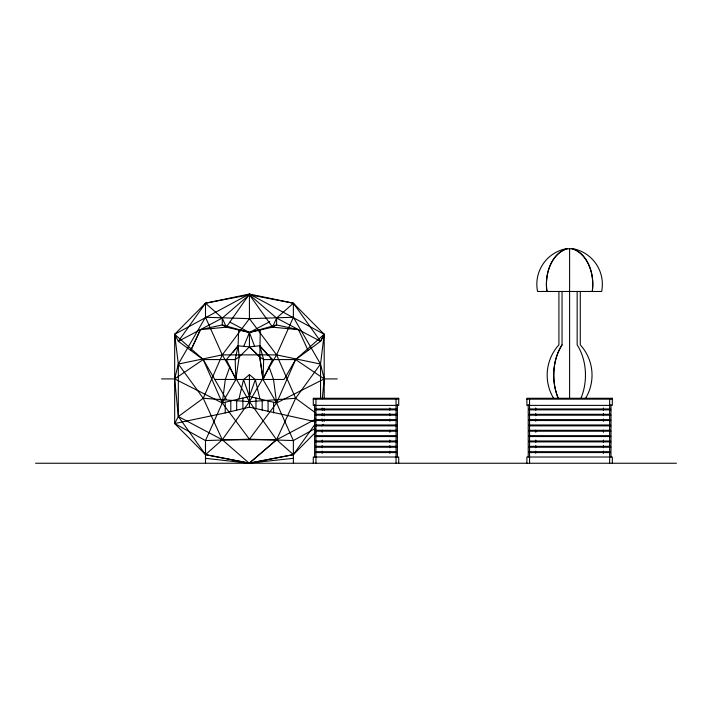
<?xml version="1.0" encoding="UTF-8"?>
<svg xmlns="http://www.w3.org/2000/svg" width="712" height="712" viewBox="0 0 712 712"><rect width="100%" height="100%" fill="white"/><g stroke="black" fill="none" stroke-linecap="round" stroke-linejoin="round"><path stroke-width="1.07" d="M259.898 398.969L255.332 379.603L249.431 374.637L249.431 407.148L225.232 412.933L174.671 423.551L174.671 334.284L205.492 303.205L249.431 294.029L293.38 303.205L324.191 334.284L324.191 398.515M269.803 321.673L249.431 332.486L249.431 346.904L239.161 356.926L235.191 359.569L203.232 359.569L174.671 378.918L161.544 378.918M308.082 350.438L298.559 329.692L276.594 324.948L272.536 327.155L249.431 332.486L222.278 324.948L200.303 329.692L226.327 327.155L249.431 294.029L324.191 334.284L320.534 364.055L320.534 397.946M238.609 329.985L238.111 345.818L239.161 356.926L235.85 379.567L222.278 402.965L205.492 440.568L205.492 454.63L249.2 463.245L293.38 454.63L316.493 431.321M260.263 329.985L259.818 356.935L263.013 379.567L276.594 402.965L293.38 440.568L293.38 463.245M322.26 398.827L324.191 378.918L320.534 364.055L293.38 317.267L293.38 303.205L249.431 294.75L205.492 303.205L178.329 341.315L203.232 359.569L226.327 399.37M315.523 428.33L293.38 440.568L249.431 439.171L222.278 402.965L225.312 379.514L229.825 366.867M238.965 398.969L243.54 379.603L249.431 374.637M293.38 458.314L249.431 463.085L205.492 454.63L178.329 416.529L174.671 378.918L178.329 364.055L205.492 317.267L205.492 303.205L222.278 318.068L226.327 327.155L249.431 332.486L276.594 324.948L276.594 318.068L293.38 303.205L320.534 341.315L295.64 359.569L284.088 379.469L214.784 379.469M263.689 377.485L263.013 379.567L259.702 356.926L249.431 346.904L238.111 345.818L226.371 359.569L235.85 379.567L235.191 359.569L238.111 345.818L232.842 352.6M255.332 379.603L249.431 396.468L222.278 402.965L174.671 378.918M243.771 346.361L249.431 332.486L230.029 322.189M315.656 419.11L276.594 439.767L249.2 463.245L222.278 439.767L178.329 416.529L203.232 398.266L222.278 354.879L249.431 318.665L249.431 294.029L174.671 334.284L178.329 364.055L178.329 416.529L174.671 423.551L205.492 454.63L222.278 439.767L249.431 401.666L276.594 354.879L293.38 317.267L249.431 318.665L205.492 317.267L222.278 354.879L249.431 401.666L276.594 439.767L293.38 454.63L314.846 424.503M174.671 423.551L205.492 440.568L249.431 439.171L276.594 402.965L295.64 359.569L324.191 334.284L320.534 341.315L276.594 318.068L249.431 294.75L222.278 318.068L178.329 341.315L174.671 334.284L203.232 359.569L222.278 402.965M298.559 329.692L272.536 327.155L276.594 318.068M276.594 439.767L295.64 398.266L320.534 364.055L276.594 354.879L222.278 354.879L178.329 364.055L203.232 398.266L222.278 439.767L276.594 439.767L249.431 463.085L293.38 454.63M200.366 329.656L190.78 350.438L200.526 329.576M268.015 355.306L259.729 345.774L272.536 359.569L263.013 379.567L263.671 359.569L259.729 345.774L249.431 346.904L259.818 356.935L263.671 359.569L295.64 359.569L324.191 378.918L337.319 378.918M320.534 341.315L324.191 334.284M321.877 425.883L323.426 424.325M243.54 379.603L249.431 396.468L276.594 402.965L324.191 378.918M315.202 412.613L295.64 398.266L249.431 401.666L203.232 398.266M313.28 399.165L398.72 399.165M526.88 399.165L612.32 399.165M35.6 463.245L676.4 463.245M205.492 458.314L249.2 463.245M249.431 407.148L315.585 421.744M226.327 327.155L222.278 324.948L222.278 318.068M270.088 357.691L272.536 359.569M249.431 318.665L276.594 354.879L295.64 398.266M249.431 294.75L272.536 327.155M321.904 419.154L322.821 420.917M249.431 332.486L254.576 346.335M269.065 366.858L273.55 379.514L276.594 402.965M235.191 377.485L235.85 379.567M612.32 463.245L612.32 457.015L526.88 457.015L526.88 463.245M610.985 404.505L610.985 408.955L528.215 408.955L528.215 404.505M610.985 457.015L610.985 452.565L528.215 452.565L528.215 457.015M609.65 399.165L609.65 463.245M603.42 408.003L603.42 410.21M603.42 413.53L603.42 415.737M603.42 419.048L603.42 421.264M603.42 430.101L603.42 432.309M603.42 440.043L603.42 442.25M603.42 445.57L603.42 447.777M603.42 451.088L603.42 453.304M580.28 291.475L580.28 344.875A44.901 44.901 0 0 1 585.62 398.275M577.156 291.475L577.156 344.875A44.901 31.746 -90 0 1 580.93 398.275M569.6 248.755L569.6 398.275M562.044 291.475L562.044 344.875A44.901 31.746 -90 0 0 558.27 398.275A44.901 31.746 90 0 1 562.044 344.875M558.92 291.475L558.92 344.875A44.901 44.901 0 0 0 553.58 398.275M535.78 408.003L535.78 410.21M535.78 413.53L535.78 415.737M535.78 419.048L535.78 421.264M535.78 430.101L535.78 432.309M535.78 440.043L535.78 442.25M535.78 445.57L535.78 447.777M535.78 451.088L535.78 453.304M529.55 399.165L529.55 463.245M398.72 463.245L398.72 457.015L313.28 457.015L313.28 463.245M397.385 404.505L397.385 408.955L314.615 408.955L314.615 404.505M397.385 457.015L397.385 452.565L314.615 452.565L314.615 457.015M396.05 399.165L396.05 463.245M389.82 408.003L389.82 410.21M389.82 413.53L389.82 415.737M389.82 419.048L389.82 421.264M389.82 430.101L389.82 432.309M389.82 440.043L389.82 442.25M389.82 445.57L389.82 447.777M389.82 451.088L389.82 453.304M324.191 408.305L324.191 410.486M324.191 413.752L324.191 415.924M324.191 419.19L324.191 421.37M322.18 408.003L322.18 410.21M322.18 413.53L322.18 415.737M322.18 419.048L322.18 421.264M322.18 430.101L322.18 432.309M322.18 440.043L322.18 442.25M322.18 445.57L322.18 447.777M322.18 451.088L322.18 453.304M315.95 399.165L315.95 463.245M273.63 402.253L273.63 412.933M268.068 400.927L268.068 411.607M262.185 399.521L262.185 410.201M255.973 398.035L255.973 408.715M242.89 398.035L242.89 408.715M236.678 399.521L236.678 410.201M230.795 400.927L230.795 411.607M225.232 402.253L225.232 412.933M205.492 444.252L205.492 463.245M573.16 248.755L566.04 248.755A36.196 36.196 0 0 0 537.56 291.475L601.64 291.475A36.196 36.196 0 0 0 573.16 248.755M398.72 398.275L313.28 398.275L313.28 405.395L398.72 405.395L398.72 398.275M612.32 398.275L526.88 398.275L526.88 405.395L612.32 405.395L612.32 398.275M397.385 409.845L314.615 409.845L314.615 414.295L397.385 414.295L397.385 409.845M610.985 409.845L528.215 409.845L528.215 414.295L610.985 414.295L610.985 409.845M397.385 415.185L314.615 415.185L314.615 419.635L397.385 419.635L397.385 415.185M610.985 415.185L528.215 415.185L528.215 419.635L610.985 419.635L610.985 415.185M397.385 420.525L314.615 420.525L314.615 424.975L397.385 424.975L397.385 420.525M610.985 420.525L528.215 420.525L528.215 424.975L610.985 424.975L610.985 420.525M397.385 425.865L314.615 425.865L314.615 430.315L397.385 430.315L397.385 425.865M610.985 425.865L528.215 425.865L528.215 430.315L610.985 430.315L610.985 425.865M397.385 431.205L314.615 431.205L314.615 435.655L397.385 435.655L397.385 431.205M610.985 431.205L528.215 431.205L528.215 435.655L610.985 435.655L610.985 431.205M397.385 436.545L314.615 436.545L314.615 440.995L397.385 440.995L397.385 436.545M610.985 436.545L528.215 436.545L528.215 440.995L610.985 440.995L610.985 436.545M397.385 441.885L314.615 441.885L314.615 446.335L397.385 446.335L397.385 441.885M610.985 441.885L528.215 441.885L528.215 446.335L610.985 446.335L610.985 441.885M397.385 447.225L314.615 447.225L314.615 451.675L397.385 451.675L397.385 447.225M610.985 447.225L528.215 447.225L528.215 451.675L610.985 451.675L610.985 447.225M567.081 248.755A36.196 25.596 -90 0 0 546.941 291.475A36.196 25.596 90 0 1 567.081 248.755M592.259 291.475A36.196 25.596 -90 0 0 572.119 248.755A36.196 25.596 90 0 1 592.259 291.475"/></g></svg>
